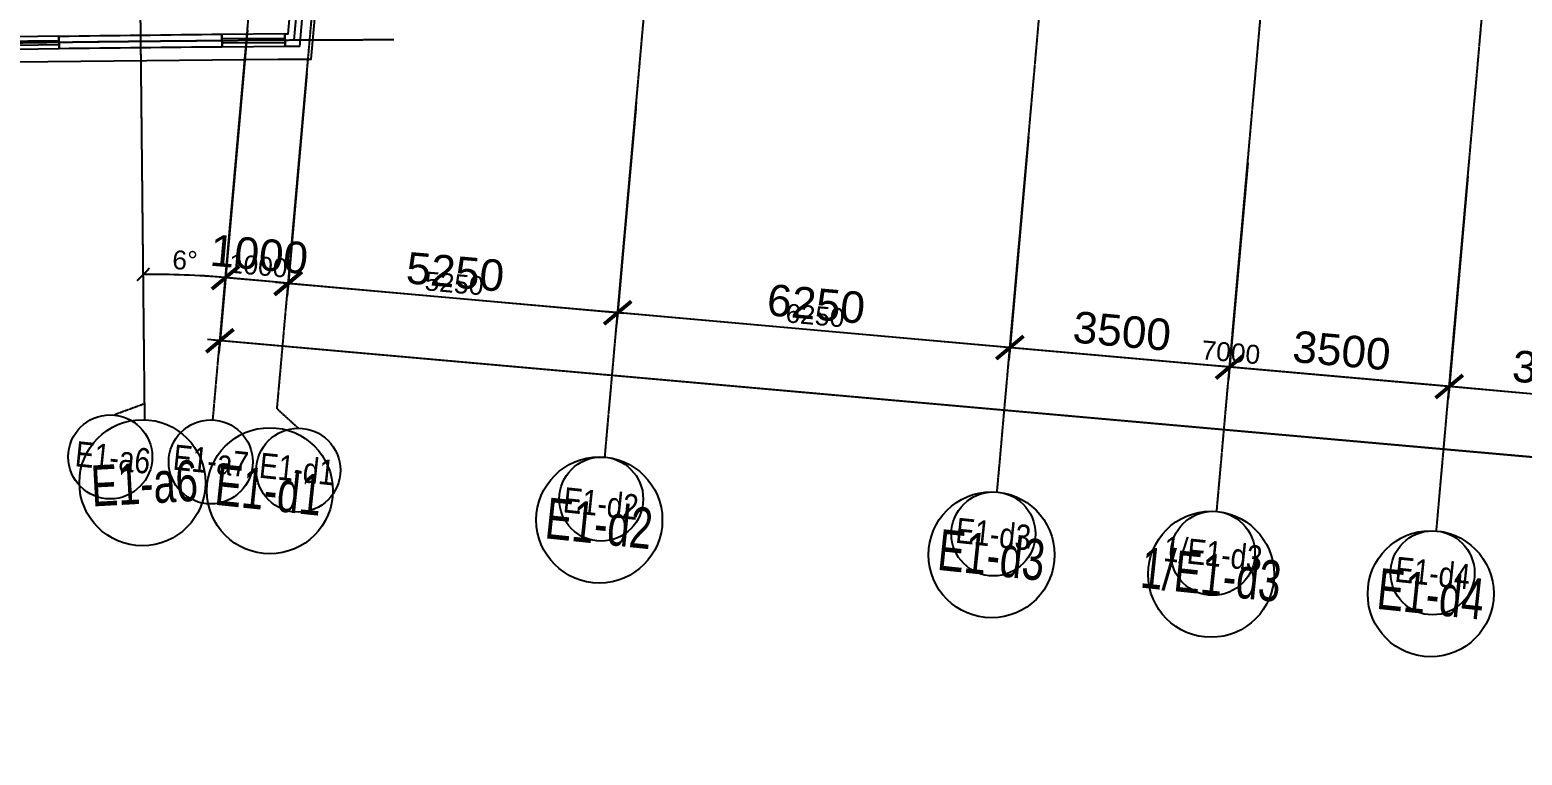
# Model space of a CAD drawing. Header units: millimetres. Extents: x -174040 to 151923, y -227569 to 142020.
# Drawn here: x -71980 to -48294, y -8777 to 2727 of the extents above; entities that cross this region are included whole.
import ezdxf
from ezdxf.enums import TextEntityAlignment as Align

# ---------------------------------------------------------------- set-up
doc = ezdxf.new("R2010")
doc.units = ezdxf.units.MM
doc.header["$LTSCALE"] = 5
for name, pattern in [('E-RG-1F$0$$0$DOTE', [2.42, 2, -0.2, 0.02, -0.2]), ('E-RG-2F$0$CENTER', [2, 1.25, -0.25, 0.25, -0.25]), ('E-RG-2F$0$DOTE', [2.42, 2, -0.2, 0.02, -0.2])]:
    doc.linetypes.add(name, pattern=pattern)
for name, color, linetype in [('00外装饰面', 21, 'Continuous'), ('A—墙体', 7, 'Continuous'), ('A—文字索引', 40, 'Continuous'), ('A—轴线、尺寸', 1, 'Continuous'), ('A—门窗', 135, 'Continuous'), ('E-RG-2F$0$A-GRID', 1, 'E-RG-2F$0$CENTER'), ('E1-RI-3F$0$J-DOTE轴线', 1, 'Continuous'), ('轴线100', 1, 'Continuous')]:
    doc.layers.add(name, color=color, linetype=linetype)
doc.styles.add('ARIAL', font='arial.ttf')
doc.dimstyles.new('200', dxfattribs={"dimscale": 200, "dimtxt": 2.5, "dimasz": 2, "dimexe": 1, "dimexo": 1, "dimgap": 0.8, "dimtad": 1, "dimdec": 0, "dimdsep": 46, "dimtxsty": 'ARIAL', "dimblk1": 'ARCHTICK', "dimblk2": 'ARCHTICK', "dimsah": 1, "dimcen": -0.9, "dimdle": 1, "dimclrd": 256, "dimclre": 256, "dimclrt": 40, "dimaunit": 1, "dimadec": 0, "dimazin": 0, "dimtfac": 0.35, "dimtdec": 0, "dimtix": 1, "dimtmove": 2, "dimatfit": 3, "dimldrblk": 'ARCHTICK', "dimfxl": 0, "dimtvp": 0.8, "dimtolj": 1, "dimtzin": 0, "dimarcsym": 0})
doc.dimstyles.new('副本 100', dxfattribs={"dimscale": 100, "dimtxt": 2.5, "dimasz": 2, "dimexe": 1, "dimexo": 1, "dimgap": 0.8, "dimtad": 1, "dimdec": 0, "dimdsep": 46, "dimtxsty": 'ARIAL', "dimblk1": 'ARCHTICK', "dimblk2": 'ARCHTICK', "dimsah": 1, "dimcen": -0.9, "dimdle": 1, "dimclrd": 256, "dimclre": 256, "dimclrt": 40, "dimaunit": 1, "dimadec": 0, "dimazin": 0, "dimtfac": 0.35, "dimtdec": 0, "dimtix": 1, "dimtmove": 2, "dimatfit": 3, "dimldrblk": 'ARCHTICK', "dimfxl": 0, "dimtvp": 0.8, "dimtolj": 1, "dimtzin": 0, "dimarcsym": 0})

# ---------------------------------------------------------------- blocks, each defined once
blk = doc.blocks.new('_ArchTick')
at = {"color": 0, "linetype": 'ByBlock', "const_width": 0.15}
blk.add_lwpolyline([(-0.5, -0.5), (0.5, 0.5)], dxfattribs=at)
blk = doc.blocks.new('*D244')
at = {"layer": 'A—轴线、尺寸', "linetype": 'ByBlock', "lineweight": -2}
for p, q in [((-49165, 306), (-49470, -3130)), ((-45679, -3), (-45983, -3439)), ((-45767, -3257), (-49651, -2913))]:
    blk.add_line(p, q, dxfattribs=at)
at = {"layer": 'Defpoints', "color": 0, "linetype": 'ByBlock'}
for p in [(-49147, 505), (-45661, 196), (-49452, -2930)]:
    blk.add_point(p, dxfattribs=at)
at = {"layer": 'A—轴线、尺寸', "linetype": 'ByBlock', "lineweight": -2, "xscale": 400, "yscale": 400, "zscale": 400}
for p, rotation in [((-49452, -2930), 174.9322288641356), ((-45966, -3240), 354.9322288641357)]:
    blk.add_blockref('_ArchTick', p, dxfattribs=dict(at, rotation=rotation))
at = {"layer": 'A—轴线、尺寸', "color": 40, "linetype": 'ByBlock', "insert": (-47672, -2671), "char_height": 500, "attachment_point": 5, "rotation": 354.9322, "style": 'ARIAL'}
blk.add_mtext('\\A1;3500', dxfattribs=at)
blk = doc.blocks.new('*D245')
at = {"layer": 'A—轴线、尺寸', "linetype": 'ByBlock', "lineweight": -2}
for p, q in [((-56138, 925), (-56442, -2511)), ((-52651, 615), (-52956, -2820)), ((-52739, -2639), (-56624, -2294))]:
    blk.add_line(p, q, dxfattribs=at)
at = {"layer": 'Defpoints', "color": 0, "linetype": 'ByBlock'}
for p in [(-56120, 1124), (-52634, 814), (-56425, -2312)]:
    blk.add_point(p, dxfattribs=at)
at = {"layer": 'A—轴线、尺寸', "linetype": 'ByBlock', "lineweight": -2, "xscale": 400, "yscale": 400, "zscale": 400}
for p, rotation in [((-56425, -2312), 174.9322288641356), ((-52938, -2621), 354.9322288641357)]:
    blk.add_blockref('_ArchTick', p, dxfattribs=dict(at, rotation=rotation))
at = {"layer": 'A—轴线、尺寸', "color": 40, "linetype": 'ByBlock', "insert": (-54645, -2053), "char_height": 500, "attachment_point": 5, "rotation": 354.9322, "style": 'ARIAL'}
blk.add_mtext('\\A1;3500', dxfattribs=at)
blk = doc.blocks.new('*D246')
at = {"layer": 'A—轴线、尺寸', "linetype": 'ByBlock', "lineweight": -2}
for p, q in [((-62363, 1477), (-62668, -1959)), ((-56138, 925), (-56442, -2511)), ((-56225, -2330), (-62849, -1742))]:
    blk.add_line(p, q, dxfattribs=at)
at = {"layer": 'Defpoints', "color": 0, "linetype": 'ByBlock'}
for p in [(-62346, 1676), (-56120, 1124), (-62650, -1760)]:
    blk.add_point(p, dxfattribs=at)
at = {"layer": 'A—轴线、尺寸', "linetype": 'ByBlock', "lineweight": -2, "xscale": 400, "yscale": 400, "zscale": 400}
for p, rotation in [((-62650, -1760), 174.9322288641356), ((-56425, -2312), 354.9322288641357)]:
    blk.add_blockref('_ArchTick', p, dxfattribs=dict(at, rotation=rotation))
at = {"layer": 'A—轴线、尺寸', "color": 40, "linetype": 'ByBlock', "insert": (-59501, -1622), "char_height": 500, "attachment_point": 5, "rotation": 354.9322, "style": 'ARIAL'}
blk.add_mtext('\\A1;6250', dxfattribs=at)
blk = doc.blocks.new('*D247')
at = {"layer": 'A—轴线、尺寸', "linetype": 'ByBlock', "lineweight": -2}
for p, q in [((-67593, 1940), (-67897, -1495)), ((-62363, 1477), (-62668, -1959)), ((-62451, -1778), (-68079, -1279))]:
    blk.add_line(p, q, dxfattribs=at)
at = {"layer": 'Defpoints', "color": 0, "linetype": 'ByBlock'}
for p in [(-67575, 2140), (-62346, 1676), (-67880, -1296)]:
    blk.add_point(p, dxfattribs=at)
at = {"layer": 'A—轴线、尺寸', "linetype": 'ByBlock', "lineweight": -2, "xscale": 400, "yscale": 400, "zscale": 400}
for p, rotation in [((-67880, -1296), 174.9322288641356), ((-62650, -1760), 354.9322288641357)]:
    blk.add_blockref('_ArchTick', p, dxfattribs=dict(at, rotation=rotation))
at = {"layer": 'A—轴线、尺寸', "color": 40, "linetype": 'ByBlock', "insert": (-65228, -1114), "char_height": 500, "attachment_point": 5, "rotation": 354.9322, "style": 'ARIAL'}
blk.add_mtext('\\A1;5250', dxfattribs=at)
blk = doc.blocks.new('*D248')
at = {"layer": 'A—轴线、尺寸', "linetype": 'ByBlock', "lineweight": -2}
for p, q in [((-68589, 2029), (-68893, -1402)), ((-67593, 1940), (-67897, -1491)), ((-68875, -1203), (-69274, -1168)), ((-67879, -1291), (-68875, -1203)), ((-67879, -1291), (-67481, -1327))]:
    blk.add_line(p, q, dxfattribs=at)
at = {"layer": 'Defpoints', "color": 0, "linetype": 'ByBlock'}
for p in [(-68571, 2228), (-67575, 2140), (-68875, -1203)]:
    blk.add_point(p, dxfattribs=at)
at = {"layer": 'A—轴线、尺寸', "linetype": 'ByBlock', "lineweight": -2, "xscale": 400, "yscale": 400, "zscale": 400}
for p, rotation in [((-68875, -1203), 354.9322288641357), ((-67879, -1291), 174.9322288641356)]:
    blk.add_blockref('_ArchTick', p, dxfattribs=dict(at, rotation=rotation))
at = {"layer": 'A—轴线、尺寸', "color": 40, "linetype": 'ByBlock', "insert": (-68341, -834), "char_height": 500, "attachment_point": 5, "rotation": 354.9322, "style": 'ARIAL'}
blk.add_mtext('\\A1;1000', dxfattribs=at)
blk = doc.blocks.new('*D249')
at = {"layer": 'A—轴线、尺寸', "linetype": 'ByBlock', "lineweight": -2}
for p, q in [((-68536, 2621), (-68982, -2403)), ((3053, -8591), (-69163, -2186)), ((3282, -3748), (2836, -8772))]:
    blk.add_line(p, q, dxfattribs=at)
at = {"layer": 'Defpoints', "color": 0, "linetype": 'ByBlock'}
for p in [(-68519, 2821), (-68964, -2204), (3300, -3548)]:
    blk.add_point(p, dxfattribs=at)
at = {"layer": 'A—轴线、尺寸', "linetype": 'ByBlock', "lineweight": -2, "xscale": 400, "yscale": 400, "zscale": 400}
for p, rotation in [((-68964, -2204), 174.9322288641356), ((2854, -8573), 354.9322288641357)]:
    blk.add_blockref('_ArchTick', p, dxfattribs=dict(at, rotation=rotation))
at = {"layer": 'A—轴线、尺寸', "color": 40, "linetype": 'ByBlock', "insert": (-33018, -4975), "char_height": 500, "attachment_point": 5, "rotation": 354.9322, "style": 'ARIAL'}
blk.add_mtext('\\A1;72100', dxfattribs=at)
blk = doc.blocks.new('*D305')
at = {"layer": 'A—轴线、尺寸', "linetype": 'ByBlock', "lineweight": -2}
for p, q in [((-52651, 615), (-52956, -2820)), ((-49165, 306), (-49470, -3130)), ((-49253, -2948), (-53138, -2604))]:
    blk.add_line(p, q, dxfattribs=at)
at = {"layer": 'Defpoints', "color": 0, "linetype": 'ByBlock'}
for p in [(-52634, 815), (-49147, 505), (-52938, -2621)]:
    blk.add_point(p, dxfattribs=at)
at = {"layer": 'A—轴线、尺寸', "linetype": 'ByBlock', "lineweight": -2, "xscale": 400, "yscale": 400, "zscale": 400}
for p, rotation in [((-52938, -2621), 174.9322288641356), ((-49452, -2930), 354.9322288641357)]:
    blk.add_blockref('_ArchTick', p, dxfattribs=dict(at, rotation=rotation))
at = {"layer": 'A—轴线、尺寸', "color": 40, "linetype": 'ByBlock', "insert": (-51159, -2362), "char_height": 500, "attachment_point": 5, "rotation": 354.9322, "style": 'ARIAL'}
blk.add_mtext('\\A1;3500', dxfattribs=at)
blk = doc.blocks.new('E1-RI-3F$0$$TCHSYS$WIN2D')
for p, q in [((-0.5, 0.5), (0.5, 0.5)), ((-0.5, 0.5), (-0.5, -0.5)), ((0.5, 0.5), (0.5, -0.5)), ((0.5, 0.167), (-0.5, 0.167)), ((0.5, -0.167), (-0.5, -0.167)), ((-0.5, -0.5), (0.5, -0.5))]:
    blk.add_line(p, q)
blk = doc.blocks.new('*D515')
at = {"layer": 'Defpoints', "color": 0, "linetype": 'ByBlock'}
for p in [(-169665, 1026), (-162692, 407), (-169969, -2410)]:
    blk.add_point(p, dxfattribs=at)
at = {"layer": '轴线100', "linetype": 'ByBlock', "lineweight": -2}
for p, q in [((-169674, 926), (-169978, -2510)), ((-162701, 308), (-163006, -3128)), ((-162897, -3037), (-170069, -2401))]:
    blk.add_line(p, q, dxfattribs=at)
at = {"layer": '轴线100', "linetype": 'ByBlock', "lineweight": -2, "xscale": 200, "yscale": 200, "zscale": 200}
for p, rotation in [((-169969, -2410), 174.9322288766972), ((-162997, -3029), 354.9322288766971)]:
    blk.add_blockref('_ArchTick', p, dxfattribs=dict(at, rotation=rotation))
at = {"layer": '轴线100', "color": 40, "linetype": 'ByBlock', "insert": (-166462, -2487), "char_height": 300, "attachment_point": 5, "rotation": 354.9322, "style": 'ARIAL'}
blk.add_mtext('\\A1;7000', dxfattribs=at)
blk = doc.blocks.new('*D516')
at = {"layer": 'Defpoints', "color": 0, "linetype": 'ByBlock'}
for p in [(-176637, 1644), (-169665, 1026), (-176942, -1792)]:
    blk.add_point(p, dxfattribs=at)
at = {"layer": '轴线100', "linetype": 'ByBlock', "lineweight": -2}
for p, q in [((-176646, 1544), (-176951, -1892)), ((-169674, 926), (-169978, -2510)), ((-169870, -2419), (-177042, -1783))]:
    blk.add_line(p, q, dxfattribs=at)
at = {"layer": '轴线100', "linetype": 'ByBlock', "lineweight": -2, "xscale": 200, "yscale": 200, "zscale": 200}
for p, rotation in [((-176942, -1792), 174.9322288766972), ((-169969, -2410), 354.9322288766971)]:
    blk.add_blockref('_ArchTick', p, dxfattribs=dict(at, rotation=rotation))
at = {"layer": '轴线100', "color": 40, "linetype": 'ByBlock', "insert": (-173435, -1869), "char_height": 300, "attachment_point": 5, "rotation": 354.9322, "style": 'ARIAL'}
blk.add_mtext('\\A1;7000', dxfattribs=at)
blk = doc.blocks.new('*D517')
at = {"layer": 'Defpoints', "color": 0, "linetype": 'ByBlock'}
for p in [(-182863, 2196), (-176637, 1644), (-183168, -1240)]:
    blk.add_point(p, dxfattribs=at)
at = {"layer": '轴线100', "linetype": 'ByBlock', "lineweight": -2}
for p, q in [((-182872, 2096), (-183176, -1339)), ((-176646, 1544), (-176951, -1892)), ((-176842, -1801), (-183267, -1231))]:
    blk.add_line(p, q, dxfattribs=at)
at = {"layer": '轴线100', "linetype": 'ByBlock', "lineweight": -2, "xscale": 200, "yscale": 200, "zscale": 200}
for p, rotation in [((-183168, -1240), 174.9322288766972), ((-176942, -1792), 354.9322288766971)]:
    blk.add_blockref('_ArchTick', p, dxfattribs=dict(at, rotation=rotation))
at = {"layer": '轴线100', "color": 40, "linetype": 'ByBlock', "insert": (-180034, -1284), "char_height": 300, "attachment_point": 5, "rotation": 354.9322, "style": 'ARIAL'}
blk.add_mtext('\\A1;6250', dxfattribs=at)
blk = doc.blocks.new('*D518')
at = {"layer": 'Defpoints', "color": 0, "linetype": 'ByBlock'}
for p in [(-188092, 2660), (-182863, 2196), (-188397, -776)]:
    blk.add_point(p, dxfattribs=at)
at = {"layer": '轴线100', "linetype": 'ByBlock', "lineweight": -2}
for p, q in [((-188101, 2560), (-188406, -876)), ((-182872, 2096), (-183176, -1339)), ((-183068, -1249), (-188497, -767))]:
    blk.add_line(p, q, dxfattribs=at)
at = {"layer": '轴线100', "linetype": 'ByBlock', "lineweight": -2, "xscale": 200, "yscale": 200, "zscale": 200}
for p, rotation in [((-188397, -776), 174.9322288766972), ((-183168, -1240), 354.9322288766971)]:
    blk.add_blockref('_ArchTick', p, dxfattribs=dict(at, rotation=rotation))
at = {"layer": '轴线100', "color": 40, "linetype": 'ByBlock', "insert": (-185762, -776), "char_height": 300, "attachment_point": 5, "rotation": 354.9322, "style": 'ARIAL'}
blk.add_mtext('\\A1;5250', dxfattribs=at)
blk = doc.blocks.new('*D519')
at = {"layer": 'Defpoints', "color": 0, "linetype": 'ByBlock'}
for p in [(-189088, 2748), (-188092, 2660), (-189393, -683)]:
    blk.add_point(p, dxfattribs=at)
at = {"layer": '轴线100', "linetype": 'ByBlock', "lineweight": -2}
for p, q in [((-189097, 2648), (-189401, -782)), ((-188101, 2560), (-188405, -871)), ((-189393, -683), (-189592, -665)), ((-188397, -771), (-189393, -683)), ((-188397, -771), (-188197, -789))]:
    blk.add_line(p, q, dxfattribs=at)
at = {"layer": '轴线100', "linetype": 'ByBlock', "lineweight": -2, "xscale": 200, "yscale": 200, "zscale": 200}
for p, rotation in [((-189393, -683), 354.9322288766971), ((-188397, -771), 174.9322288766972)]:
    blk.add_blockref('_ArchTick', p, dxfattribs=dict(at, rotation=rotation))
at = {"layer": '轴线100', "color": 40, "linetype": 'ByBlock', "insert": (-188874, -495), "char_height": 300, "attachment_point": 5, "rotation": 354.9322, "style": 'ARIAL'}
blk.add_mtext('\\A1;1000', dxfattribs=at)
blk = doc.blocks.new('*D520')
at = {"layer": 'Defpoints', "color": 0, "linetype": 'ByBlock'}
for p in [(-189036, 3341), (-189481, -1684), (-117218, -3028)]:
    blk.add_point(p, dxfattribs=at)
at = {"layer": '轴线100', "linetype": 'ByBlock', "lineweight": -2}
for p, q in [((-189045, 3241), (-189490, -1783)), ((-117564, -8062), (-189581, -1675)), ((-117227, -3128), (-117672, -8152))]:
    blk.add_line(p, q, dxfattribs=at)
at = {"layer": '轴线100', "linetype": 'ByBlock', "lineweight": -2, "xscale": 200, "yscale": 200, "zscale": 200}
for p, rotation in [((-189481, -1684), 174.9322288766972), ((-117663, -8053), 354.9322288766971)]:
    blk.add_blockref('_ArchTick', p, dxfattribs=dict(at, rotation=rotation))
at = {"layer": '轴线100', "color": 40, "linetype": 'ByBlock', "insert": (-153552, -4636), "char_height": 300, "attachment_point": 5, "rotation": 354.9322, "style": 'ARIAL'}
blk.add_mtext('\\A1;72100', dxfattribs=at)
blk = doc.blocks.new('*D568')
at = {"layer": 'Defpoints', "color": 0, "linetype": 'ByBlock'}
for p in [(-190981, 26360), (-186995, 26355), (-189827, -651), (-190675, -2683), (-189593, -2939)]:
    blk.add_point(p, dxfattribs=at)
at = {"layer": '轴线100', "linetype": 'ByBlock', "lineweight": -2}
blk.add_arc((-190558, -13824), 13193, 84.9322, 90.6028, dxfattribs=at)
at = {"layer": '轴线100', "linetype": 'ByBlock', "lineweight": -2, "xscale": 200, "yscale": 200, "zscale": 200}
for p, rotation in [((-190697, -632), 180.6028049633473), ((-189393, -683), 354.9322288702156)]:
    blk.add_blockref('_ArchTick', p, dxfattribs=dict(at, rotation=rotation))
at = {"layer": '轴线100', "color": 40, "linetype": 'ByBlock', "insert": (-190035, -408), "char_height": 300, "attachment_point": 5, "rotation": 357.7675, "style": 'ARIAL'}
blk.add_mtext('\\A1;6°', dxfattribs=at)
blk = doc.blocks.new('A$C1C9D1350')
at = {"layer": '轴线100', "linetype": 'E-RG-1F$0$$0$DOTE'}
for p, q in [((-188573.2, -2762.9), (-185024.4, 37262)), ((-183370.7, -3530.8), (-179831.1, 36390.6)), ((-177145.2, -4082.9), (-173605.5, 35838.5)), ((-170172.5, -4701.3), (-166632.9, 35220.2)), ((-190675.3, -2683.4), (-190980.8, 26359.8)), ((-189592.8, -2939.4), (-186995, 26355.1)), ((-173658.8, -4392.1), (-172812.1, 5157.8)), ((-190675.3, -2683.4), (-191162.9, -2861.9)), ((-188573.2, -2762.9), (-188236, -3070.1))]:
    blk.add_line(p, q, dxfattribs=at)
at = {"layer": '轴线100', "linetype": 'ByBlock'}
for centre in [(-191221.7, -3525.9), (-189626.8, -3605.2), (-188236, -3736.7), (-183429.2, -4194.9), (-177203.7, -4747), (-173720.4, -5056), (-170234.1, -5365.1)]:
    blk.add_circle(centre, 666.7, dxfattribs=at)
at = {"layer": '轴线100', "linetype": 'E-RG-1F$0$$0$DOTE'}
for centre, radius, start, end in [((-184892.4, -489863.5), 495000, 90.381865, 98.020825), ((-185606.9, -484410.1), 487500, 90.131059, 98.027565)]:
    blk.add_arc(centre, radius, start, end, dxfattribs=at)
at = {"layer": '轴线100', "color": 40, "style": 'ARIAL', "width": 0.8}
for s, p in [('E1-a6', (-191179.8, -3535.2)), ('E1-a7', (-189625.5, -3588.6)), ('E1-d1', (-188257.3, -3717.7)), ('E1-d2', (-183433.8, -4266)), ('E1-d3', (-177204.2, -4750)), ('1/E1-d3', (-173717.9, -5059.2)), ('E1-d4', (-170231.6, -5368.4))]:
    blk.add_text(s, height=400, rotation=354, dxfattribs=at).set_placement(p, align=Align.MIDDLE_CENTER)
at = {"layer": '轴线100', "linetype": 'ByBlock'}
dim = blk.add_angular_dim_2l(base=(-189826.8, -651.4), line1=((-190675.3, -2683.4), (-190980.8, 26359.8)), line2=((-189592.8, -2939.4), (-186995, 26355.1)), dimstyle='副本 100', override={"dimtxt": 3}, dxfattribs=at)
dim.commit()
dim.dimension.update_dxf_attribs({"geometry": '*D568', "text_midpoint": (-190035.1, -408.1)})
for base, p1, p2, picture, middle in [((-189481.5, -1683.8), (-117217.7, -3028.1), (-189035.9, 3340.7), '*D520', (-153551.8, -4636)), ((-189392.6, -682.8), (-188092.4, 2659.7), (-189088.4, 2748), '*D519', (-188874, -494.7)), ((-188397.1, -776.1), (-182862.9, 2196), (-188092.4, 2659.7), '*D518', (-185761.8, -775.7)), ((-183167.6, -1239.8), (-176637.4, 1643.9), (-182862.9, 2196), '*D517', (-180034.2, -1283.6)), ((-176942.1, -1791.9), (-169664.7, 1025.5), (-176637.4, 1643.9), '*D516', (-173435.1, -1868.8)), ((-169969.4, -2410.2), (-162692.1, 407.2), (-169664.7, 1025.5), '*D515', (-166462.5, -2487.1))]:
    dim = blk.add_linear_dim(base=base, p1=p1, p2=p2, angle=354.93223, dimstyle='副本 100', override={"dimtxt": 3}, dxfattribs=at)
    dim.commit()
    dim.dimension.update_dxf_attribs({"geometry": picture, "text_midpoint": middle})

msp = doc.modelspace()

# ---------------------------------------------------------------- linework, layer by layer
at = {"layer": '00外装饰面', "linetype": 'ByBlock', "ltscale": 5}
msp.add_lwpolyline([(-134258.8, -2040.1), (-134130.3, -2646.9, -0.0343521), (-67514.1, 2263.8), (-67252.4, 5211.2)], format="xyb", dxfattribs=at)
at = {"layer": 'A—墙体'}
for p, q in [((-67880.3, 2661.8), (-67651.1, 5246.5)), ((-67697.2, 2462.8), (-67451.9, 5228.9)), ((-71519.3, 2627.9), (-71517.2, 2427.6)), ((-68929.1, 2454.7), (-68930.7, 2660.3)), ((-67930.7, 2661.5), (-67929.1, 2461.6))]:
    msp.add_line(p, q, dxfattribs=at)
for centre, radius, start, end in [((-94107.3, 1912801.8), 1910307.4, 270.6774939, 270.7551398), ((-66660.3, -252772.4), 255437.1, 90.27366, 90.284964), ((-65127.4, -484415.8), 486885.4, 90.447378, 90.751961), ((-65127.8, -484415.8), 486885.4, 90.302405, 90.331958), ((-65597.1, -412833.4), 415301.5, 90.289733, 90.321733)]:
    msp.add_arc(centre, radius, start, end, dxfattribs=at)
at = {"layer": 'A—轴线、尺寸', "linetype": 'E-RG-1F$0$$0$DOTE'}
for p, q in [((-70155.3, -3456.9), (-70297.3, 10042.4)), ((-62853.4, -4051), (-62006.6, 5498.9)), ((-56627.8, -4603.1), (-55781.1, 4946.8)), ((-49655.2, -5221.4), (-48808.4, 4328.5))]:
    msp.add_line(p, q, dxfattribs=at)
at = {"layer": 'A—轴线、尺寸', "linetype": 'ByBlock'}
for centre in [(-70194.2, -4456.1), (-68171.1, -4583.4), (-62941.6, -5047.1), (-56716, -5599.2), (-53232, -5908.2), (-49745.7, -6217.3)]:
    msp.add_circle(centre, 1000, dxfattribs=at)
at = {"layer": 'A—轴线、尺寸', "linetype": 'E-RG-1F$0$$0$DOTE'}
msp.add_arc((-65089.5, -484930.2), 489500, 89.989764, 97.876538, dxfattribs=at)
at = {"layer": 'A—门窗'}
for p, q in [((-67930.7, 2662.7), (-68930.7, 2654.7)), ((-68930.7, 2654.7), (-68929.1, 2454.7)), ((-67929.1, 2462.7), (-67930.7, 2662.7)), ((-67930.7, 2662.7), (-67929.1, 2462.7)), ((-68930.2, 2588.1), (-67930.2, 2596)), ((-68929.6, 2521.4), (-67929.7, 2529.4)), ((-67929.1, 2462.7), (-68929.1, 2454.7))]:
    msp.add_line(p, q, dxfattribs=at)
at = {"layer": 'E-RG-2F$0$A-GRID', "linetype": 'E-RG-2F$0$DOTE'}
msp.add_line((-53141.5, -4912.3), (-52294.8, 4637.7), dxfattribs=at)
at = {"layer": 'E1-RI-3F$0$J-DOTE轴线'}
msp.add_lwpolyline([(-67538.3, 5387.1), (-67788.8, 2562.3, 0.034032), (-133895, -2310.2), (-134005.9, -1786.2)], format="xyb", dxfattribs=at)

# ---------------------------------------------------------------- block references
at = {"layer": 'A—门窗', "xscale": 2099.999999999981, "yscale": 199.9999999999986, "zscale": 2099.999999999981, "rotation": 180.843411655858}
msp.add_blockref('E1-RI-3F$0$$TCHSYS$WIN2D', (-72567.8, 2512.4), dxfattribs=at)
at = {"layer": '轴线100'}
msp.add_blockref('A$C1C9D1350', (120517.4, -520.6), dxfattribs=at)

# ---------------------------------------------------------------- texts
at = {"layer": 'A—文字索引', "style": 'ARIAL', "width": 0.7}
for s, rotation, p in [('E1-a6', 3.10524, (-70162.8, -4463.1)), ('E1-d1', 354, (-68187.1, -4569.1)), ('E1-d2', 354, (-62945, -5100.4)), ('E1-d3', 354, (-56716.4, -5601.5)), ('1/E1-d3', 354, (-53230.1, -5910.7)), ('E1-d4', 354, (-49743.8, -6219.8))]:
    msp.add_text(s, height=650, rotation=rotation, dxfattribs=at).set_placement(p, align=Align.MIDDLE_CENTER)

# ---------------------------------------------------------------- dimensions: what is measured, and where the dimension line sits
at = {"layer": 'A—轴线、尺寸', "linetype": 'ByBlock'}
for base, p1, p2, picture, middle in [((-68964.1, -2204), (3299.6, -3548.3), (-68518.6, 2820.6), '*D249', (-33018.4, -4974.8)), ((-68875.3, -1203), (-67575.1, 2139.6), (-68571, 2227.9), '*D248', (-68340.6, -833.5)), ((-67879.8, -1296.2), (-62345.6, 1675.8), (-67575.1, 2139.6), '*D247', (-65228.3, -1114.4)), ((-62650.3, -1760), (-56120, 1123.7), (-62345.6, 1675.8), '*D246', (-59500.8, -1622.4)), ((-56424.7, -2312.1), (-52633.7, 814.5), (-56120, 1123.7), '*D245', (-54644.9, -2052.8)), ((-52938.4, -2621.2), (-49147.5, 505.3), (-52633.7, 814.6), '*D305', (-51158.6, -2362)), ((-49452.1, -2930.4), (-45661.1, 196.2), (-49147.4, 505.4), '*D244', (-47672.2, -2671.1))]:
    dim = msp.add_linear_dim(base=base, p1=p1, p2=p2, angle=354.93223, dimstyle='200', dxfattribs=at)
    dim.commit()
    dim.dimension.update_dxf_attribs({"geometry": picture, "text_midpoint": middle})

doc.saveas('drawing.dxf')
